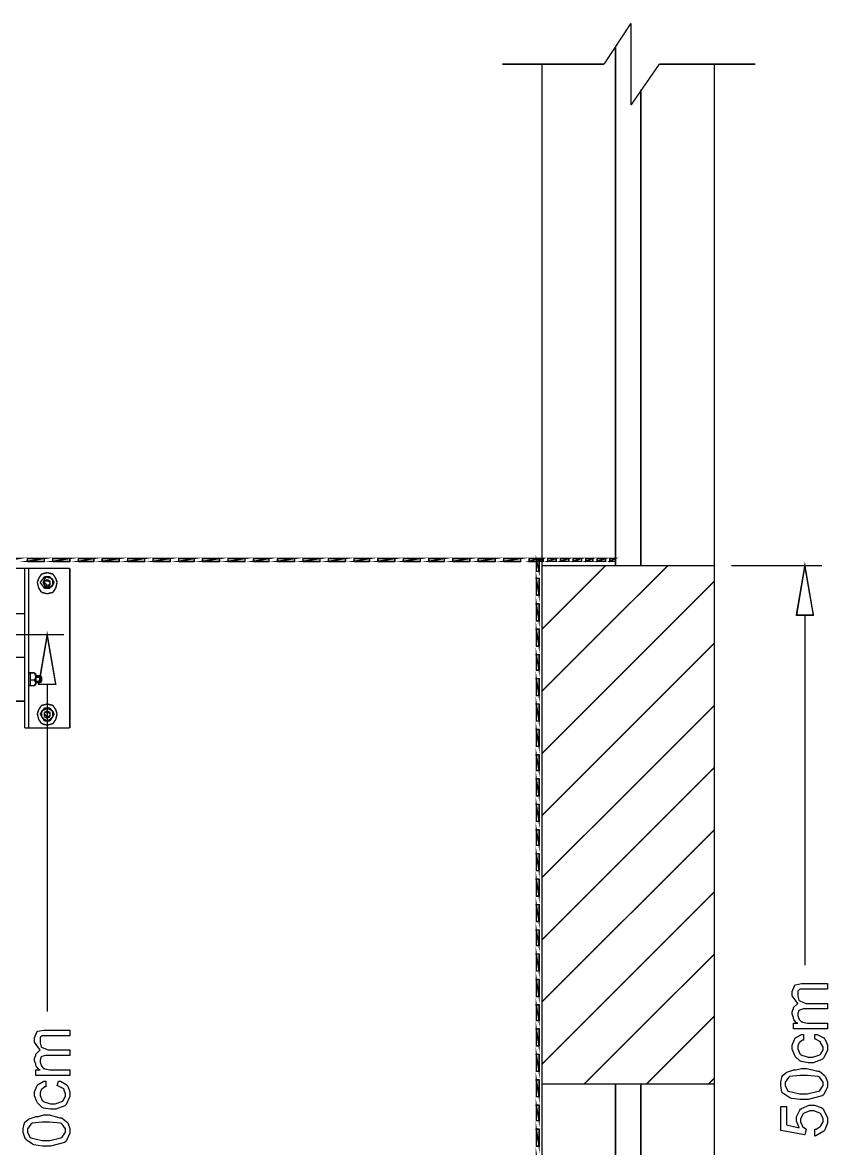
# Model space of a CAD drawing. Extents: x 0 to 210, y 0 to 297.
# Drawn here: x 137.22 to 161.38, y 97.33 to 131.12 of the extents above; entities that cross this region are included whole.
import ezdxf

# ---------------------------------------------------------------- set-up
doc = ezdxf.new("R2010")
doc.units = 0
doc.header["$MEASUREMENT"] = 0
for name, color, linetype in [('C00-00-00-BLACK', 7, 'Continuous'), ('C00-7E-FF', 150, 'Continuous'), ('C00-FF-00', 3, 'Continuous'), ('CFF-7E-00', 30, 'Continuous')]:
    doc.layers.add(name, color=color, linetype=linetype)

msp = doc.modelspace()

# ---------------------------------------------------------------- linework, layer by layer
at = {"layer": 'C00-00-00-BLACK', "const_width": 0.0423}
for points in [[(155.48, 131.101), (154.672, 129.873)], [(155.48, 131.101), (155.48, 128.643)], [(155.48, 129.873), (155.48, 131.101)], [(155.014, 130.382), (155.014, 114.824)], [(154.672, 129.873), (151.62, 129.873)], [(152.808, 129.873), (152.808, 83.669)], [(155.48, 128.643), (156.329, 129.873)], [(156.329, 129.873), (159.213, 129.873)], [(157.982, 129.873), (157.982, 82.6505)], [(155.776, 129.109), (155.776, 114.824)], [(138.642, 114.74), (135.461, 114.74)], [(137.284, 109.951), (137.284, 114.74)], [(137.411, 109.951), (137.411, 114.74)], [(137.796, 114.57), (137.71, 114.443)], [(137.964, 114.613), (137.796, 114.57)], [(138.133, 114.57), (137.964, 114.613)], [(138.219, 114.443), (138.133, 114.57)], [(138.642, 109.951), (138.642, 114.74)], [(152.808, 112.916), (154.715, 114.824)], [(152.808, 111.051), (156.584, 114.824)], [(152.808, 114.824), (157.982, 114.824)], [(137.71, 114.443), (137.667, 114.317)], [(137.667, 114.317), (137.71, 114.147)], [(137.88, 114.485), (137.753, 114.317)], [(137.753, 114.317), (137.88, 114.147)], [(137.922, 114.485), (137.837, 114.317)], [(137.837, 114.317), (137.922, 114.147)], [(138.049, 114.485), (137.88, 114.485)], [(137.964, 114.401), (137.88, 114.358)], [(137.88, 114.358), (137.88, 114.317)], [(137.88, 114.317), (137.922, 114.274)], [(137.88, 114.317), (137.88, 114.231)], [(137.88, 114.231), (137.964, 114.189)], [(138.092, 114.443), (137.922, 114.485)], [(138.006, 114.358), (137.922, 114.358)], [(137.922, 114.274), (137.964, 114.231)], [(138.049, 114.358), (137.964, 114.401)], [(137.964, 114.231), (138.006, 114.231)], [(137.964, 114.189), (138.049, 114.231)], [(138.049, 114.317), (138.006, 114.358)], [(138.006, 114.231), (138.049, 114.274)], [(138.176, 114.317), (138.049, 114.485)], [(138.049, 114.317), (138.049, 114.358)], [(138.049, 114.147), (138.176, 114.317)], [(138.049, 114.274), (138.049, 114.317)], [(138.049, 114.231), (138.049, 114.317)], [(138.133, 114.401), (138.092, 114.443)], [(138.092, 114.189), (138.133, 114.231)], [(138.133, 114.317), (138.133, 114.401)], [(138.133, 114.231), (138.133, 114.317)], [(138.261, 114.317), (138.219, 114.443)], [(138.219, 114.147), (138.261, 114.317)], [(152.808, 109.186), (157.982, 114.358)], [(137.71, 114.147), (137.796, 114.019)], [(137.796, 114.019), (137.964, 113.978)], [(137.88, 114.147), (138.049, 114.147)], [(137.922, 114.147), (138.092, 114.189)], [(137.964, 113.978), (138.133, 114.019)], [(138.133, 114.019), (138.219, 114.147)], [(137.284, 113.382), (136.819, 113.382)], [(152.808, 107.32), (157.982, 112.493)], [(137.284, 112.069), (136.819, 112.069)], [(137.454, 111.604), (137.411, 111.604)], [(137.454, 111.604), (137.454, 111.22)], [(137.454, 111.604), (137.583, 111.604)], [(137.583, 111.604), (137.626, 111.562)], [(137.626, 111.476), (137.583, 111.604)], [(137.626, 111.562), (137.626, 111.263)], [(137.753, 111.519), (137.626, 111.519)], [(137.753, 111.519), (137.796, 111.476)], [(137.753, 111.519), (137.753, 111.306)], [(137.454, 111.22), (137.411, 111.22)], [(137.583, 111.39), (137.454, 111.39)], [(137.454, 111.22), (137.583, 111.22)], [(137.583, 111.39), (137.626, 111.476)], [(137.626, 111.306), (137.583, 111.39)], [(137.583, 111.22), (137.626, 111.306)], [(137.583, 111.22), (137.626, 111.263)], [(137.753, 111.476), (137.626, 111.476)], [(137.753, 111.347), (137.626, 111.347)], [(137.753, 111.306), (137.626, 111.306)], [(137.753, 111.306), (137.796, 111.347)], [(137.796, 111.347), (137.796, 111.476)], [(137.284, 110.754), (135.461, 110.754)], [(137.71, 110.501), (137.667, 110.374)], [(137.796, 110.628), (137.71, 110.501)], [(137.88, 110.544), (137.753, 110.374)], [(137.964, 110.67), (137.796, 110.628)], [(137.88, 110.501), (137.796, 110.458)], [(138.049, 110.544), (137.88, 110.544)], [(137.964, 110.544), (137.88, 110.501)], [(138.133, 110.628), (137.964, 110.67)], [(138.049, 110.501), (137.964, 110.544)], [(138.176, 110.374), (138.049, 110.544)], [(138.133, 110.458), (138.049, 110.501)], [(138.219, 110.501), (138.133, 110.628)], [(138.261, 110.374), (138.219, 110.501)], [(152.808, 105.457), (157.982, 110.628)], [(137.667, 110.374), (137.71, 110.205)], [(137.71, 110.205), (137.796, 110.078)], [(137.753, 110.374), (137.88, 110.162)], [(137.796, 110.458), (137.796, 110.374)], [(137.796, 110.374), (137.796, 110.289)], [(137.796, 110.289), (137.88, 110.205)], [(137.964, 110.458), (137.88, 110.415)], [(137.88, 110.415), (137.88, 110.374)], [(137.88, 110.374), (137.88, 110.289)], [(137.88, 110.374), (137.922, 110.331)], [(137.88, 110.289), (137.964, 110.247)], [(137.88, 110.205), (137.964, 110.162)], [(137.88, 110.162), (138.049, 110.162)], [(138.006, 110.415), (137.922, 110.415)], [(137.922, 110.331), (137.964, 110.289)], [(138.049, 110.415), (137.964, 110.458)], [(137.964, 110.247), (138.049, 110.289)], [(137.964, 110.289), (138.006, 110.289)], [(137.964, 110.162), (138.049, 110.205)], [(138.049, 110.374), (138.006, 110.415)], [(138.006, 110.289), (138.049, 110.331)], [(138.049, 110.374), (138.049, 110.415)], [(138.049, 110.162), (138.176, 110.374)], [(138.049, 110.289), (138.049, 110.374)], [(138.049, 110.331), (138.049, 110.374)], [(138.049, 110.205), (138.133, 110.289)], [(138.133, 110.374), (138.133, 110.458)], [(138.133, 110.289), (138.133, 110.374)], [(138.133, 110.078), (138.219, 110.205)], [(138.219, 110.205), (138.261, 110.374)], [(138.642, 109.951), (137.284, 109.951)], [(137.796, 110.078), (137.964, 110.035)], [(137.964, 110.035), (138.133, 110.078)], [(152.808, 103.592), (157.982, 108.762)], [(152.808, 101.727), (157.982, 106.897)], [(152.808, 99.8622), (157.982, 105.031)], [(154.08, 99.2685), (157.982, 103.167)], [(155.946, 99.2685), (157.982, 101.304)], [(157.813, 99.2685), (157.982, 99.4378)], [(152.808, 99.2685), (157.982, 99.2685)], [(155.014, 99.2685), (155.014, 88.882)], [(155.776, 99.2685), (155.776, 88.882)]]:
    msp.add_lwpolyline(points, dxfattribs=at)
at = {"layer": 'C00-7E-FF', "const_width": 0.0423}
for points in [[(160.441, 113.339), (160.951, 113.339), (160.697, 114.824), (160.441, 113.339)], [(137.71, 111.263), (138.219, 111.263), (137.964, 112.747), (137.71, 111.263)]]:
    msp.add_lwpolyline(points, close=True, dxfattribs=at)
for points in [[(158.491, 114.824), (161.206, 114.824)], [(160.697, 113.339), (160.697, 102.828)], [(136.396, 112.747), (138.472, 112.747)], [(137.964, 111.263), (137.964, 101.431)]]:
    msp.add_lwpolyline(points, dxfattribs=at)
at = {"layer": 'C00-7E-FF'}
for points in [[(160.441, 113.339), (160.951, 113.339), (160.697, 114.824), (160.441, 113.339)], [(137.71, 111.263), (138.219, 111.263), (137.964, 112.747), (137.71, 111.263)]]:
    msp.add_lwpolyline(points, close=True, dxfattribs=at)
at = {"layer": 'C00-FF-00', "const_width": 0.0423}
for points in [[(137.115, 115.036), (136.649, 114.951), (136.649, 115.036), (137.115, 115.036)], [(137.88, 114.951), (137.88, 115.036), (137.368, 114.951), (137.88, 114.951)], [(137.88, 115.036), (137.368, 114.951), (137.368, 115.036), (137.88, 115.036)], [(138.642, 114.951), (138.642, 115.036), (138.13, 114.951), (138.642, 114.951)], [(138.642, 115.036), (138.13, 114.951), (138.13, 115.036), (138.642, 115.036)], [(139.364, 114.951), (139.364, 115.036), (138.898, 114.951), (139.364, 114.951)], [(139.364, 115.036), (138.898, 114.951), (138.898, 115.036), (139.364, 115.036)], [(140.126, 114.951), (140.126, 115.036), (139.616, 114.951), (140.126, 114.951)], [(140.126, 115.036), (139.616, 114.951), (139.616, 115.036), (140.126, 115.036)], [(140.891, 114.951), (140.891, 115.036), (140.379, 114.951), (140.891, 114.951)], [(140.891, 115.036), (140.379, 114.951), (140.379, 115.036), (140.891, 115.036)], [(141.653, 114.951), (141.653, 115.036), (141.141, 114.951), (141.653, 114.951)], [(141.653, 115.036), (141.141, 114.951), (141.141, 115.036), (141.653, 115.036)], [(142.375, 114.951), (142.375, 115.036), (141.909, 114.951), (142.375, 114.951)], [(142.375, 115.036), (141.909, 114.951), (141.909, 115.036), (142.375, 115.036)], [(143.137, 114.951), (143.137, 115.036), (142.627, 114.951), (143.137, 114.951)], [(143.137, 115.036), (142.627, 114.951), (142.627, 115.036), (143.137, 115.036)], [(143.902, 114.951), (143.902, 115.036), (143.39, 114.951), (143.902, 114.951)], [(143.902, 115.036), (143.39, 114.951), (143.39, 115.036), (143.902, 115.036)], [(144.621, 114.951), (144.621, 115.036), (144.155, 114.951), (144.621, 114.951)], [(144.621, 115.036), (144.155, 114.951), (144.155, 115.036), (144.621, 115.036)], [(145.386, 114.951), (145.386, 115.036), (144.876, 114.951), (145.386, 114.951)], [(145.386, 115.036), (144.876, 114.951), (144.876, 115.036), (145.386, 115.036)], [(146.151, 114.951), (146.151, 115.036), (145.639, 114.951), (146.151, 114.951)], [(146.151, 115.036), (145.639, 114.951), (145.639, 115.036), (146.151, 115.036)], [(146.913, 114.951), (146.913, 115.036), (146.401, 114.951), (146.913, 114.951)], [(146.913, 115.036), (146.401, 114.951), (146.401, 115.036), (146.913, 115.036)], [(147.635, 114.951), (147.635, 115.036), (147.169, 114.951), (147.635, 114.951)], [(147.635, 115.036), (147.169, 114.951), (147.169, 115.036), (147.635, 115.036)], [(148.397, 114.951), (148.397, 115.036), (147.886, 114.951), (148.397, 114.951)], [(148.397, 115.036), (147.886, 114.951), (147.886, 115.036), (148.397, 115.036)], [(149.162, 114.951), (149.162, 115.036), (148.65, 114.951), (149.162, 114.951)], [(149.162, 115.036), (148.65, 114.951), (148.65, 115.036), (149.162, 115.036)], [(149.881, 114.951), (149.881, 115.036), (149.415, 114.951), (149.881, 114.951)], [(149.881, 115.036), (149.415, 114.951), (149.415, 115.036), (149.881, 115.036)], [(150.646, 114.951), (150.646, 115.036), (150.134, 114.951), (150.646, 114.951)], [(150.646, 115.036), (150.134, 114.951), (150.134, 115.036), (150.646, 115.036)], [(151.408, 114.951), (151.408, 115.036), (150.896, 114.951), (151.408, 114.951)], [(151.408, 115.036), (150.896, 114.951), (150.896, 115.036), (151.408, 115.036)], [(152.172, 114.951), (152.172, 115.036), (151.661, 114.951), (152.172, 114.951)], [(152.172, 115.036), (151.661, 114.951), (151.661, 115.036), (152.172, 115.036)], [(152.681, 114.951), (152.681, 115.036), (152.426, 114.951), (152.681, 114.951)], [(152.681, 115.036), (152.426, 114.951), (152.426, 115.036), (152.681, 115.036)], [(152.681, 114.951), (152.849, 115.036), (152.849, 114.951), (152.681, 114.951)], [(152.722, 114.654), (152.638, 114.996), (152.722, 114.996), (152.722, 114.654)], [(152.638, 114.654), (152.722, 114.654), (152.638, 114.996), (152.638, 114.654)], [(152.681, 115.036), (152.681, 114.951), (152.849, 115.036), (152.681, 115.036)], [(152.977, 114.951), (153.231, 115.036), (153.231, 114.951), (152.977, 114.951)], [(152.977, 115.036), (152.977, 114.951), (153.231, 115.036), (152.977, 115.036)], [(153.361, 114.951), (153.614, 115.036), (153.614, 114.951), (153.361, 114.951)], [(153.361, 115.036), (153.361, 114.951), (153.614, 115.036), (153.361, 115.036)], [(153.741, 114.951), (153.996, 115.036), (153.996, 114.951), (153.741, 114.951)], [(153.741, 115.036), (153.741, 114.951), (153.996, 115.036), (153.741, 115.036)], [(154.123, 114.951), (154.335, 115.036), (154.335, 114.951), (154.123, 114.951)], [(154.123, 115.036), (154.123, 114.951), (154.335, 115.036), (154.123, 115.036)], [(154.462, 114.951), (154.715, 115.036), (154.715, 114.951), (154.462, 114.951)], [(154.462, 115.036), (154.462, 114.951), (154.715, 115.036), (154.462, 115.036)], [(154.845, 114.951), (155.014, 115.036), (155.014, 114.951), (154.845, 114.951)], [(154.845, 115.036), (154.845, 114.951), (155.014, 115.036), (154.845, 115.036)], [(152.638, 113.935), (152.722, 113.935), (152.638, 114.443), (152.638, 113.935)], [(152.722, 113.935), (152.638, 114.443), (152.722, 114.443), (152.722, 113.935)], [(152.638, 113.17), (152.722, 113.17), (152.638, 113.678), (152.638, 113.17)], [(152.722, 113.17), (152.638, 113.678), (152.722, 113.678), (152.722, 113.17)], [(152.722, 112.408), (152.638, 112.916), (152.722, 112.916), (152.722, 112.408)], [(152.638, 112.408), (152.722, 112.408), (152.638, 112.916), (152.638, 112.408)], [(152.638, 111.689), (152.722, 111.689), (152.638, 112.154), (152.638, 111.689)], [(152.722, 111.689), (152.638, 112.154), (152.722, 112.154), (152.722, 111.689)], [(152.638, 110.924), (152.722, 110.924), (152.638, 111.432), (152.638, 110.924)], [(152.722, 110.924), (152.638, 111.432), (152.722, 111.432), (152.722, 110.924)], [(152.638, 110.162), (152.722, 110.162), (152.638, 110.67), (152.638, 110.162)], [(152.722, 110.162), (152.638, 110.67), (152.722, 110.67), (152.722, 110.162)], [(152.638, 109.4), (152.722, 109.4), (152.638, 109.908), (152.638, 109.4)], [(152.722, 109.4), (152.638, 109.908), (152.722, 109.908), (152.722, 109.4)], [(152.722, 108.678), (152.638, 109.143), (152.722, 109.143), (152.722, 108.678)], [(152.638, 108.678), (152.722, 108.678), (152.638, 109.143), (152.638, 108.678)], [(152.638, 107.915), (152.722, 107.915), (152.638, 108.424), (152.638, 107.915)], [(152.722, 107.915), (152.638, 108.424), (152.722, 108.424), (152.722, 107.915)], [(152.638, 107.151), (152.722, 107.151), (152.638, 107.659), (152.638, 107.151)], [(152.722, 107.151), (152.638, 107.659), (152.722, 107.659), (152.722, 107.151)], [(152.638, 106.431), (152.722, 106.431), (152.638, 106.897), (152.638, 106.431)], [(152.722, 106.431), (152.638, 106.897), (152.722, 106.897), (152.722, 106.431)], [(152.722, 105.669), (152.638, 106.178), (152.722, 106.178), (152.722, 105.669)], [(152.638, 105.669), (152.722, 105.669), (152.638, 106.178), (152.638, 105.669)], [(152.722, 104.904), (152.638, 105.413), (152.722, 105.413), (152.722, 104.904)], [(152.638, 104.904), (152.722, 104.904), (152.638, 105.413), (152.638, 104.904)], [(152.638, 104.142), (152.722, 104.142), (152.638, 104.651), (152.638, 104.142)], [(152.722, 104.142), (152.638, 104.651), (152.722, 104.651), (152.722, 104.142)], [(152.638, 103.423), (152.722, 103.423), (152.638, 103.889), (152.638, 103.423)], [(152.722, 103.423), (152.638, 103.889), (152.722, 103.889), (152.722, 103.423)], [(152.638, 102.658), (152.722, 102.658), (152.638, 103.167), (152.638, 102.658)], [(152.722, 102.658), (152.638, 103.167), (152.722, 103.167), (152.722, 102.658)], [(152.722, 101.896), (152.638, 102.405), (152.722, 102.405), (152.722, 101.896)], [(152.638, 101.896), (152.722, 101.896), (152.638, 102.405), (152.638, 101.896)], [(152.638, 101.174), (152.722, 101.174), (152.638, 101.64), (152.638, 101.174)], [(152.722, 101.174), (152.638, 101.64), (152.722, 101.64), (152.722, 101.174)], [(152.638, 100.412), (152.722, 100.412), (152.638, 100.921), (152.638, 100.412)], [(152.722, 100.412), (152.638, 100.921), (152.722, 100.921), (152.722, 100.412)], [(152.638, 99.6502), (152.722, 99.6502), (152.638, 100.159), (152.638, 99.6502)], [(152.722, 99.6502), (152.638, 100.159), (152.722, 100.159), (152.722, 99.6502)], [(152.722, 98.8854), (152.638, 99.3937), (152.722, 99.3937), (152.722, 98.8854)], [(152.638, 98.8854), (152.722, 98.8854), (152.638, 99.3937), (152.638, 98.8854)], [(152.638, 98.1661), (152.722, 98.1661), (152.638, 98.6317), (152.638, 98.1661)], [(152.722, 98.1661), (152.638, 98.6317), (152.722, 98.6317), (152.722, 98.1661)], [(152.638, 97.4037), (152.722, 97.4037), (152.638, 97.9124), (152.638, 97.4037)], [(152.722, 97.4037), (152.638, 97.9124), (152.722, 97.9124), (152.722, 97.4037)], [(152.638, 96.6392), (152.722, 96.6392), (152.638, 97.1476), (152.638, 96.6392)]]:
    msp.add_lwpolyline(points, close=True, dxfattribs=at)
at = {"layer": 'C00-FF-00'}
for points in [[(137.88, 114.951), (137.88, 115.036), (137.368, 114.951), (137.88, 114.951)], [(137.88, 115.036), (137.368, 114.951), (137.368, 115.036), (137.88, 115.036)], [(138.642, 114.951), (138.642, 115.036), (138.13, 114.951), (138.642, 114.951)], [(138.642, 115.036), (138.13, 114.951), (138.13, 115.036), (138.642, 115.036)], [(139.364, 114.951), (139.364, 115.036), (138.898, 114.951), (139.364, 114.951)], [(139.364, 115.036), (138.898, 114.951), (138.898, 115.036), (139.364, 115.036)], [(140.126, 114.951), (140.126, 115.036), (139.616, 114.951), (140.126, 114.951)], [(140.126, 115.036), (139.616, 114.951), (139.616, 115.036), (140.126, 115.036)], [(140.891, 114.951), (140.891, 115.036), (140.379, 114.951), (140.891, 114.951)], [(140.891, 115.036), (140.379, 114.951), (140.379, 115.036), (140.891, 115.036)], [(141.653, 114.951), (141.653, 115.036), (141.141, 114.951), (141.653, 114.951)], [(141.653, 115.036), (141.141, 114.951), (141.141, 115.036), (141.653, 115.036)], [(142.375, 114.951), (142.375, 115.036), (141.909, 114.951), (142.375, 114.951)], [(142.375, 115.036), (141.909, 114.951), (141.909, 115.036), (142.375, 115.036)], [(143.137, 114.951), (143.137, 115.036), (142.627, 114.951), (143.137, 114.951)], [(143.137, 115.036), (142.627, 114.951), (142.627, 115.036), (143.137, 115.036)], [(143.902, 114.951), (143.902, 115.036), (143.39, 114.951), (143.902, 114.951)], [(143.902, 115.036), (143.39, 114.951), (143.39, 115.036), (143.902, 115.036)], [(144.621, 114.951), (144.621, 115.036), (144.155, 114.951), (144.621, 114.951)], [(144.621, 115.036), (144.155, 114.951), (144.155, 115.036), (144.621, 115.036)], [(145.386, 114.951), (145.386, 115.036), (144.876, 114.951), (145.386, 114.951)], [(145.386, 115.036), (144.876, 114.951), (144.876, 115.036), (145.386, 115.036)], [(146.151, 114.951), (146.151, 115.036), (145.639, 114.951), (146.151, 114.951)], [(146.151, 115.036), (145.639, 114.951), (145.639, 115.036), (146.151, 115.036)], [(146.913, 114.951), (146.913, 115.036), (146.401, 114.951), (146.913, 114.951)], [(146.913, 115.036), (146.401, 114.951), (146.401, 115.036), (146.913, 115.036)], [(147.635, 114.951), (147.635, 115.036), (147.169, 114.951), (147.635, 114.951)], [(147.635, 115.036), (147.169, 114.951), (147.169, 115.036), (147.635, 115.036)], [(148.397, 114.951), (148.397, 115.036), (147.886, 114.951), (148.397, 114.951)], [(148.397, 115.036), (147.886, 114.951), (147.886, 115.036), (148.397, 115.036)], [(149.162, 114.951), (149.162, 115.036), (148.65, 114.951), (149.162, 114.951)], [(149.162, 115.036), (148.65, 114.951), (148.65, 115.036), (149.162, 115.036)], [(149.881, 114.951), (149.881, 115.036), (149.415, 114.951), (149.881, 114.951)], [(149.881, 115.036), (149.415, 114.951), (149.415, 115.036), (149.881, 115.036)], [(150.646, 114.951), (150.646, 115.036), (150.134, 114.951), (150.646, 114.951)], [(150.646, 115.036), (150.134, 114.951), (150.134, 115.036), (150.646, 115.036)], [(151.408, 114.951), (151.408, 115.036), (150.896, 114.951), (151.408, 114.951)], [(151.408, 115.036), (150.896, 114.951), (150.896, 115.036), (151.408, 115.036)], [(152.172, 114.951), (152.172, 115.036), (151.661, 114.951), (152.172, 114.951)], [(152.172, 115.036), (151.661, 114.951), (151.661, 115.036), (152.172, 115.036)], [(152.681, 114.951), (152.681, 115.036), (152.426, 114.951), (152.681, 114.951)], [(152.681, 115.036), (152.426, 114.951), (152.426, 115.036), (152.681, 115.036)], [(152.638, 114.654), (152.722, 114.654), (152.638, 114.996), (152.638, 114.654)], [(152.722, 114.654), (152.638, 114.996), (152.722, 114.996), (152.722, 114.654)], [(152.681, 115.036), (152.681, 114.951), (152.849, 115.036), (152.681, 115.036)], [(152.681, 114.951), (152.849, 115.036), (152.849, 114.951), (152.681, 114.951)], [(152.977, 115.036), (152.977, 114.951), (153.231, 115.036), (152.977, 115.036)], [(152.977, 114.951), (153.231, 115.036), (153.231, 114.951), (152.977, 114.951)], [(153.361, 115.036), (153.361, 114.951), (153.614, 115.036), (153.361, 115.036)], [(153.361, 114.951), (153.614, 115.036), (153.614, 114.951), (153.361, 114.951)], [(153.741, 115.036), (153.741, 114.951), (153.996, 115.036), (153.741, 115.036)], [(153.741, 114.951), (153.996, 115.036), (153.996, 114.951), (153.741, 114.951)], [(154.123, 115.036), (154.123, 114.951), (154.335, 115.036), (154.123, 115.036)], [(154.123, 114.951), (154.335, 115.036), (154.335, 114.951), (154.123, 114.951)], [(154.462, 115.036), (154.462, 114.951), (154.715, 115.036), (154.462, 115.036)], [(154.462, 114.951), (154.715, 115.036), (154.715, 114.951), (154.462, 114.951)], [(154.845, 115.036), (154.845, 114.951), (155.014, 115.036), (154.845, 115.036)], [(154.845, 114.951), (155.014, 115.036), (155.014, 114.951), (154.845, 114.951)], [(152.638, 113.935), (152.722, 113.935), (152.638, 114.443), (152.638, 113.935)], [(152.722, 113.935), (152.638, 114.443), (152.722, 114.443), (152.722, 113.935)], [(152.638, 113.17), (152.722, 113.17), (152.638, 113.678), (152.638, 113.17)], [(152.722, 113.17), (152.638, 113.678), (152.722, 113.678), (152.722, 113.17)], [(152.638, 112.408), (152.722, 112.408), (152.638, 112.916), (152.638, 112.408)], [(152.722, 112.408), (152.638, 112.916), (152.722, 112.916), (152.722, 112.408)], [(152.638, 111.689), (152.722, 111.689), (152.638, 112.154), (152.638, 111.689)], [(152.722, 111.689), (152.638, 112.154), (152.722, 112.154), (152.722, 111.689)], [(152.638, 110.924), (152.722, 110.924), (152.638, 111.432), (152.638, 110.924)], [(152.722, 110.924), (152.638, 111.432), (152.722, 111.432), (152.722, 110.924)], [(152.638, 110.162), (152.722, 110.162), (152.638, 110.67), (152.638, 110.162)], [(152.722, 110.162), (152.638, 110.67), (152.722, 110.67), (152.722, 110.162)], [(152.638, 109.4), (152.722, 109.4), (152.638, 109.908), (152.638, 109.4)], [(152.722, 109.4), (152.638, 109.908), (152.722, 109.908), (152.722, 109.4)], [(152.638, 108.678), (152.722, 108.678), (152.638, 109.143), (152.638, 108.678)], [(152.722, 108.678), (152.638, 109.143), (152.722, 109.143), (152.722, 108.678)], [(152.638, 107.915), (152.722, 107.915), (152.638, 108.424), (152.638, 107.915)], [(152.722, 107.915), (152.638, 108.424), (152.722, 108.424), (152.722, 107.915)], [(152.638, 107.151), (152.722, 107.151), (152.638, 107.659), (152.638, 107.151)], [(152.722, 107.151), (152.638, 107.659), (152.722, 107.659), (152.722, 107.151)], [(152.638, 106.431), (152.722, 106.431), (152.638, 106.897), (152.638, 106.431)], [(152.722, 106.431), (152.638, 106.897), (152.722, 106.897), (152.722, 106.431)], [(152.638, 105.669), (152.722, 105.669), (152.638, 106.178), (152.638, 105.669)], [(152.722, 105.669), (152.638, 106.178), (152.722, 106.178), (152.722, 105.669)], [(152.638, 104.904), (152.722, 104.904), (152.638, 105.413), (152.638, 104.904)], [(152.722, 104.904), (152.638, 105.413), (152.722, 105.413), (152.722, 104.904)], [(152.638, 104.142), (152.722, 104.142), (152.638, 104.651), (152.638, 104.142)], [(152.722, 104.142), (152.638, 104.651), (152.722, 104.651), (152.722, 104.142)], [(152.638, 103.423), (152.722, 103.423), (152.638, 103.889), (152.638, 103.423)], [(152.722, 103.423), (152.638, 103.889), (152.722, 103.889), (152.722, 103.423)], [(152.638, 102.658), (152.722, 102.658), (152.638, 103.167), (152.638, 102.658)], [(152.722, 102.658), (152.638, 103.167), (152.722, 103.167), (152.722, 102.658)], [(152.638, 101.896), (152.722, 101.896), (152.638, 102.405), (152.638, 101.896)], [(152.722, 101.896), (152.638, 102.405), (152.722, 102.405), (152.722, 101.896)], [(152.638, 101.174), (152.722, 101.174), (152.638, 101.64), (152.638, 101.174)], [(152.722, 101.174), (152.638, 101.64), (152.722, 101.64), (152.722, 101.174)], [(152.638, 100.412), (152.722, 100.412), (152.638, 100.921), (152.638, 100.412)], [(152.722, 100.412), (152.638, 100.921), (152.722, 100.921), (152.722, 100.412)], [(152.638, 99.6502), (152.722, 99.6502), (152.638, 100.159), (152.638, 99.6502)], [(152.722, 99.6502), (152.638, 100.159), (152.722, 100.159), (152.722, 99.6502)], [(152.638, 98.8854), (152.722, 98.8854), (152.638, 99.3937), (152.638, 98.8854)], [(152.722, 98.8854), (152.638, 99.3937), (152.722, 99.3937), (152.722, 98.8854)], [(152.638, 98.1661), (152.722, 98.1661), (152.638, 98.6317), (152.638, 98.1661)], [(152.722, 98.1661), (152.638, 98.6317), (152.722, 98.6317), (152.722, 98.1661)], [(152.638, 97.4037), (152.722, 97.4037), (152.638, 97.9124), (152.638, 97.4037)], [(152.722, 97.4037), (152.638, 97.9124), (152.722, 97.9124), (152.722, 97.4037)]]:
    msp.add_lwpolyline(points, close=True, dxfattribs=at)
at = {"layer": 'C00-FF-00', "const_width": 0.0423}
for points in [[(152.638, 114.993), (152.722, 114.993)], [(155.014, 115.036), (155.014, 114.951)]]:
    msp.add_lwpolyline(points, dxfattribs=at)
at = {"layer": 'CFF-7E-00'}
for points in [[(161.375, 100.921), (160.355, 100.921), (160.355, 101.089), (160.484, 101.089), (160.45, 101.089), (160.365, 101.196), (160.355, 101.217), (160.355, 101.26), (160.314, 101.356), (160.314, 101.388), (160.314, 101.431), (160.355, 101.526), (160.355, 101.557), (160.365, 101.568), (160.473, 101.674), (160.484, 101.684), (160.462, 101.706), (160.314, 101.913), (160.314, 101.98), (160.314, 102.045), (160.387, 102.215), (160.398, 102.235), (160.419, 102.246), (160.595, 102.278), (160.654, 102.278), (161.375, 102.278), (161.375, 102.108), (160.74, 102.108), (160.697, 102.108), (160.602, 102.108), (160.57, 102.108), (160.548, 102.108), (160.499, 102.066), (160.484, 102.066), (160.484, 102.034), (160.484, 101.964), (160.484, 101.939), (160.484, 101.898), (160.514, 101.781), (160.525, 101.769), (160.547, 101.76), (160.723, 101.684), (160.783, 101.684), (161.375, 101.684), (161.375, 101.516), (160.697, 101.516), (160.653, 101.516), (160.536, 101.484), (160.525, 101.473), (160.514, 101.473), (160.484, 101.378), (160.484, 101.346), (160.484, 101.315), (160.514, 101.228), (160.525, 101.217), (160.525, 101.196), (160.591, 101.132), (160.613, 101.132), (160.623, 101.122), (160.773, 101.089), (160.824, 101.089), (161.375, 101.089), (161.375, 100.921)], [(138.642, 99.5232), (137.623, 99.5232), (137.623, 99.6929), (137.75, 99.6929), (137.718, 99.6929), (137.633, 99.7991), (137.623, 99.8195), (137.623, 99.8636), (137.581, 99.9603), (137.581, 99.9917), (137.581, 100.035), (137.623, 100.13), (137.623, 100.161), (137.633, 100.172), (137.739, 100.278), (137.75, 100.288), (137.728, 100.31), (137.581, 100.517), (137.581, 100.584), (137.581, 100.648), (137.655, 100.817), (137.666, 100.838), (137.687, 100.849), (137.863, 100.881), (137.922, 100.881), (138.642, 100.881), (138.642, 100.711), (138.006, 100.711), (137.964, 100.711), (137.869, 100.711), (137.837, 100.711), (137.815, 100.711), (137.765, 100.668), (137.75, 100.668), (137.75, 100.637), (137.75, 100.566), (137.75, 100.542), (137.75, 100.5), (137.782, 100.383), (137.793, 100.372), (137.813, 100.362), (137.99, 100.288), (138.049, 100.288), (138.642, 100.288), (138.642, 100.119), (137.964, 100.119), (137.921, 100.119), (137.804, 100.087), (137.793, 100.076), (137.782, 100.076), (137.75, 99.9808), (137.75, 99.949), (137.75, 99.9173), (137.782, 99.8305), (137.793, 99.8195), (137.793, 99.7991), (137.857, 99.7342), (137.88, 99.7342), (137.889, 99.7246), (138.041, 99.6929), (138.092, 99.6929), (138.642, 99.6929), (138.642, 99.5232)], [(160.993, 100.624), (160.993, 100.751), (161.066, 100.751), (161.268, 100.646), (161.29, 100.624), (161.31, 100.604), (161.375, 100.429), (161.375, 100.37), (161.375, 100.285), (161.268, 100.052), (161.247, 100.03), (161.225, 100.01), (160.956, 99.9035), (160.867, 99.9035), (160.792, 99.9035), (160.591, 99.9367), (160.57, 99.9465), (160.548, 99.9575), (160.408, 100.095), (160.398, 100.116), (160.387, 100.138), (160.314, 100.312), (160.314, 100.37), (160.314, 100.434), (160.387, 100.604), (160.398, 100.624), (160.419, 100.646), (160.595, 100.751), (160.654, 100.751), (160.654, 100.582), (160.621, 100.582), (160.536, 100.507), (160.525, 100.496), (160.514, 100.487), (160.484, 100.4), (160.484, 100.37), (160.484, 100.317), (160.548, 100.169), (160.57, 100.159), (160.58, 100.138), (160.795, 100.073), (160.867, 100.073), (160.94, 100.073), (161.141, 100.138), (161.163, 100.159), (161.173, 100.169), (161.247, 100.288), (161.247, 100.327), (161.247, 100.37), (161.173, 100.487), (161.163, 100.496), (161.163, 100.529), (161.014, 100.615), (160.993, 100.624)], [(160.654, 98.8011), (160.558, 98.8011), (160.292, 98.8328), (160.272, 98.8427), (160.249, 98.8536), (160.038, 98.9912), (160.018, 99.012), (160.007, 99.023), (159.975, 99.2078), (159.975, 99.2685), (159.975, 99.3221), (160.007, 99.46), (160.018, 99.4805), (160.018, 99.5123), (160.123, 99.5976), (160.145, 99.6075), (160.154, 99.6184), (160.333, 99.683), (160.355, 99.6929), (160.43, 99.6929), (160.598, 99.7342), (160.654, 99.7342), (160.76, 99.7342), (161.046, 99.6611), (161.079, 99.6502), (161.131, 99.6502), (161.279, 99.5345), (161.29, 99.5232), (161.31, 99.5027), (161.375, 99.3278), (161.375, 99.2685), (161.375, 99.1842), (161.268, 98.9499), (161.247, 98.9281), (161.215, 98.9072), (160.794, 98.8011), (160.654, 98.8011)], [(138.261, 99.2244), (138.303, 99.3539), (138.366, 99.3539), (138.535, 99.2463), (138.558, 99.2244), (138.578, 99.2036), (138.642, 99.03), (138.642, 98.9707), (138.642, 98.8868), (138.535, 98.6536), (138.515, 98.6317), (138.493, 98.6109), (138.223, 98.5051), (138.133, 98.5051), (138.059, 98.5051), (137.857, 98.5365), (137.837, 98.5464), (137.815, 98.5573), (137.677, 98.6952), (137.667, 98.7157), (137.656, 98.7379), (137.583, 98.9129), (137.583, 98.9707), (137.583, 99.0342), (137.656, 99.2036), (137.667, 99.2244), (137.688, 99.2463), (137.863, 99.3539), (137.922, 99.3539), (137.922, 99.1817), (137.891, 99.1817), (137.805, 99.1087), (137.796, 99.0974), (137.784, 99.0879), (137.753, 99.0011), (137.753, 98.9707), (137.753, 98.9182), (137.815, 98.7697), (137.837, 98.7584), (137.847, 98.7379), (138.061, 98.673), (138.133, 98.673), (138.206, 98.673), (138.407, 98.7379), (138.429, 98.7584), (138.439, 98.7697), (138.515, 98.8893), (138.515, 98.9281), (138.515, 98.9707), (138.472, 99.0656), (138.472, 99.0974), (138.461, 99.1196), (138.282, 99.2145), (138.261, 99.2244)], [(160.654, 98.9707), (160.77, 98.9707), (161.098, 99.0452), (161.12, 99.0547), (161.141, 99.0656), (161.247, 99.2188), (161.247, 99.2685), (161.247, 99.3221), (161.141, 99.46), (161.12, 99.4805), (161.098, 99.4915), (160.765, 99.5232), (160.654, 99.5232), (160.547, 99.5232), (160.238, 99.4915), (160.228, 99.4805), (160.207, 99.46), (160.102, 99.3165), (160.102, 99.2685), (160.102, 99.2159), (160.176, 99.0656), (160.187, 99.0547), (160.208, 99.0452), (160.543, 98.9707), (160.654, 98.9707)], [(160.993, 97.7), (160.993, 97.9124), (161.035, 97.9124), (161.152, 97.9868), (161.163, 97.9964), (161.173, 98.0073), (161.247, 98.1273), (161.247, 98.1661), (161.247, 98.2197), (161.173, 98.3671), (161.163, 98.3767), (161.141, 98.388), (160.967, 98.462), (160.909, 98.462), (160.845, 98.462), (160.675, 98.388), (160.654, 98.3767), (160.643, 98.3671), (160.57, 98.2169), (160.57, 98.1661), (160.57, 98.1244), (160.613, 98.0295), (160.613, 97.9964), (160.623, 97.9868), (160.729, 97.9234), (160.74, 97.9124), (160.697, 97.7427), (159.975, 97.8697), (159.975, 98.589), (160.145, 98.589), (160.145, 98.0391), (160.525, 97.9537), (160.514, 97.9759), (160.441, 98.1509), (160.441, 98.2087), (160.441, 98.2832), (160.548, 98.4843), (160.57, 98.5051), (160.591, 98.527), (160.83, 98.6317), (160.909, 98.6317), (160.982, 98.6317), (161.183, 98.5573), (161.206, 98.5464), (161.237, 98.5255), (161.375, 98.2567), (161.375, 98.1661), (161.375, 98.093), (161.3, 97.8916), (161.29, 97.8697), (161.268, 97.8489), (161.025, 97.7113), (160.993, 97.7)], [(137.922, 97.4037), (137.826, 97.4037), (137.561, 97.4369), (137.541, 97.4467), (137.518, 97.4577), (137.337, 97.5942), (137.327, 97.6147), (137.305, 97.6256), (137.241, 97.809), (137.241, 97.8697), (137.241, 97.9234), (137.273, 98.0599), (137.284, 98.0803), (137.284, 98.1135), (137.389, 98.1989), (137.411, 98.2087), (137.421, 98.2197), (137.604, 98.2832), (137.626, 98.2927), (137.699, 98.2927), (137.866, 98.3354), (137.922, 98.3354), (138.027, 98.3354), (138.314, 98.261), (138.345, 98.25), (138.398, 98.25), (138.546, 98.1343), (138.558, 98.1234), (138.578, 98.1026), (138.642, 97.929), (138.642, 97.8697), (138.642, 97.7858), (138.535, 97.5526), (138.515, 97.5307), (138.483, 97.5099), (138.061, 97.4037), (137.922, 97.4037)], [(137.922, 97.5734), (138.038, 97.5734), (138.377, 97.6478), (138.388, 97.6574), (138.409, 97.6683), (138.515, 97.82), (138.515, 97.8697), (138.515, 97.9234), (138.409, 98.0599), (138.388, 98.0803), (138.366, 98.0916), (138.032, 98.1234), (137.922, 98.1234), (137.816, 98.1234), (137.509, 98.0916), (137.499, 98.0803), (137.477, 98.0599), (137.368, 97.9181), (137.368, 97.8697), (137.368, 97.8172), (137.443, 97.6683), (137.454, 97.6574), (137.474, 97.6478), (137.809, 97.5734), (137.922, 97.5734)]]:
    msp.add_lwpolyline(points, close=True, dxfattribs=at)

doc.saveas('drawing.dxf')
